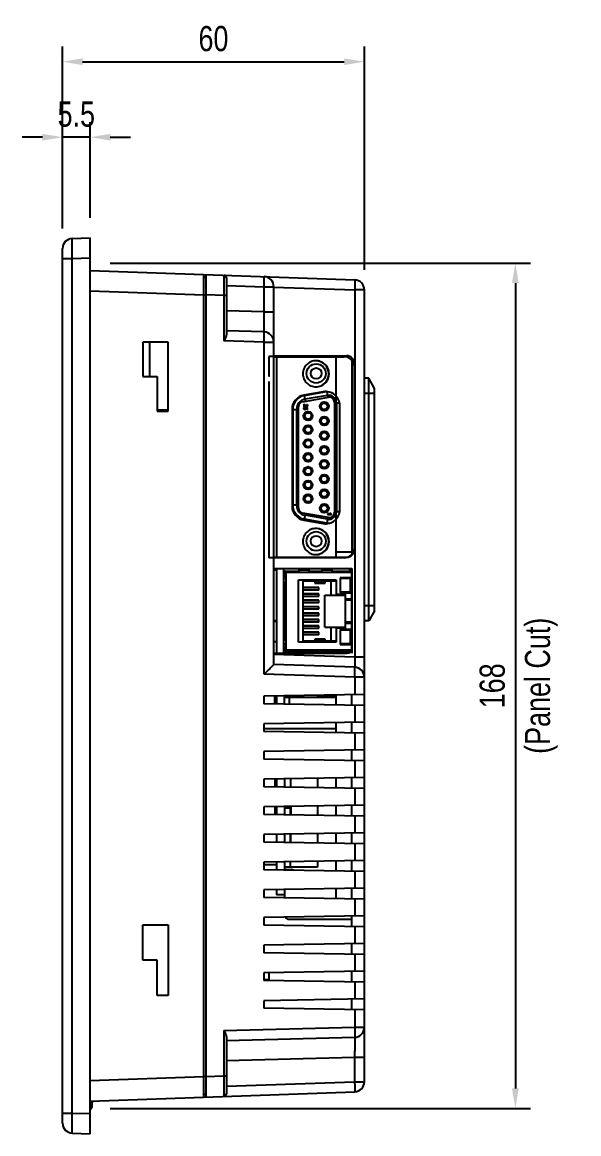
# Model space of a CAD drawing. Header units: millimetres. Extents: x -2 to 1186, y 0 to 841.
# Drawn here: x 583.5 to 694.1, y 322.2 to 543 of the extents above; entities that cross this region are included whole.
import ezdxf

# ---------------------------------------------------------------- set-up
doc = ezdxf.new("R2010")
doc.units = ezdxf.units.MM
doc.header["$LTSCALE"] = 65.395
doc.header["$PDMODE"] = 3
doc.header["$PDSIZE"] = 0.01
doc.layers.get('0').update_dxf_attribs({"linetype": 'CONTINUOUS'})
doc.layers.get('Defpoints').update_dxf_attribs({"linetype": 'CONTINUOUS'})
doc.layers.add('11_COMPONENTS', color=7, linetype='CONTINUOUS')
doc.styles.get("Standard").update_dxf_attribs({"font": 'NGULIM.TTF', "width": 0.8})
doc.dimstyles.get("Standard").update_dxf_attribs({"dimtxt": 5, "dimasz": 4, "dimexe": 3, "dimexo": 4, "dimgap": 2, "dimtad": 1, "dimdec": 3, "dimzin": 12, "dimdsep": 46, "dimtxsty": 'STANDARD', "dimcen": 0, "dimadec": 0, "dimazin": 1, "dimtp": 0.001, "dimtm": 0.001, "dimtfac": 1, "dimtdec": 3, "dimtofl": 0, "dimtmove": 0, "dimatfit": 3, "dimfxl": 1, "dimtolj": 1, "dimarcsym": 0})

# ---------------------------------------------------------------- blocks, each defined once
blk = doc.blocks.new('*D2')
at = {"color": 0, "lineweight": -2}
for p, q in [((601.02, 495.16), (684.52, 495.16)), ((681.52, 491.16), (681.52, 331.16)), ((601.02, 327.16), (684.52, 327.16))]:
    blk.add_line(p, q, dxfattribs=at)
at = {"color": 0}
for points in [[(680.85, 491.16), (682.19, 491.16), (681.52, 495.16)], [(680.85, 331.16), (682.19, 331.16), (681.52, 327.16)]]:
    blk.add_solid(points, dxfattribs=at)
at = {"layer": 'Defpoints', "color": 0}
for p in [(597.02, 495.16), (597.02, 327.16), (681.52, 327.16)]:
    blk.add_point(p, dxfattribs=at)
at = {"color": 0, "char_height": 5, "attachment_point": 5, "rotation": 90}
for s, insert in [('\\A1;(Panel Cut)', (686.67, 411.16)), ('\\A1;168', (676.95, 411.16))]:
    blk.add_mtext(s, dxfattribs=dict(at, insert=insert))
blk = doc.blocks.new('*D4')
at = {"color": 0, "lineweight": -2}
for p, q in [((591.52, 502.03), (591.52, 523.16)), ((597.02, 504.16), (597.02, 523.16)), ((587.52, 520.16), (583.52, 520.16)), ((601.02, 520.16), (605.02, 520.16))]:
    blk.add_line(p, q, dxfattribs=at)
at = {"color": 0}
for points in [[(587.52, 520.82), (587.52, 519.49), (591.52, 520.16)], [(601.02, 520.82), (601.02, 519.49), (597.02, 520.16)]]:
    blk.add_solid(points, dxfattribs=at)
at = {"layer": 'Defpoints', "color": 0}
for p in [(591.52, 520.16), (597.02, 500.16), (591.52, 498.03)]:
    blk.add_point(p, dxfattribs=at)
at = {"color": 0, "insert": (594.27, 524.72), "char_height": 5, "attachment_point": 5}
blk.add_mtext('\\A1;5.5', dxfattribs=at)
blk = doc.blocks.new('*D5')
at = {"color": 0, "lineweight": -2}
for p, q in [((591.52, 502.03), (591.52, 538.16)), ((651.52, 493.82), (651.52, 538.16)), ((595.52, 535.16), (647.52, 535.16))]:
    blk.add_line(p, q, dxfattribs=at)
at = {"color": 0}
for points in [[(595.52, 535.82), (595.52, 534.49), (591.52, 535.16)], [(647.52, 535.82), (647.52, 534.49), (651.52, 535.16)]]:
    blk.add_solid(points, dxfattribs=at)
at = {"layer": 'Defpoints', "color": 0}
for p in [(651.52, 535.16), (591.52, 498.03), (651.52, 489.82)]:
    blk.add_point(p, dxfattribs=at)
at = {"color": 0, "insert": (621.52, 539.72), "char_height": 5, "attachment_point": 5}
blk.add_mtext('\\A1;60', dxfattribs=at)
blk = doc.blocks.new('SDADS')
at = {"layer": '11_COMPONENTS', "color": 7, "linetype": 'Continuous'}
for p, q in [((11893.21, 78.96), (11892.23, 78.96)), ((11893.21, 78.88), (11907.21, 78.88)), ((11909.21, 40.94), (11909.21, 76.88)), ((11892.24, 73.96), (11892.24, 38.94)), ((11898.95, 69.96), (11904.06, 70.86)), ((11903.04, 71.92), (11899.14, 71.23)), ((11899.28, 71.18), (11903.68, 71.96)), ((11899.48, 70.05), (11899.28, 71.18)), ((11903.84, 71.21), (11899.41, 70.43)), ((11903.71, 71.95), (11903.91, 70.84)), ((11896.83, 68.48), (11896.83, 49.19)), ((11898.11, 48.84), (11898.11, 68.96)), ((11899.17, 69.44), (11899.17, 68.95)), ((11899.17, 68.95), (11899.27, 68.95)), ((11899.27, 68.95), (11899.27, 69.32)), ((11899.37, 68.85), (11899.38, 68.75)), ((11899.51, 68.74), (11899.52, 68.84)), ((11899.52, 68.84), (11899.9, 68.76)), ((11899.81, 68.69), (11899.62, 68.72)), ((11899.69, 69.33), (11899.7, 69.43)), ((11899.81, 68.69), (11899.81, 68.41)), ((11899.9, 68.41), (11899.9, 68.76)), ((11905.25, 69.86), (11905.25, 47.94)), ((11905.25, 69.71), (11906.27, 69.71)), ((11905.63, 69.71), (11905.63, 48.09)), ((11906.33, 48.51), (11906.33, 69.17)), ((11896.97, 68.43), (11896.97, 49.38)), ((11896.97, 68.43), (11898.11, 68.43)), ((11897.73, 68.43), (11897.73, 49.38)), ((11899.81, 68.41), (11899.9, 68.41)), ((11898.11, 49.38), (11896.97, 49.38)), ((11904.06, 46.94), (11898.95, 47.84)), ((11899.14, 46.44), (11903.04, 45.75)), ((11899.28, 46.63), (11899.48, 47.75)), ((11903.71, 45.84), (11899.28, 46.63)), ((11903.84, 46.59), (11899.41, 47.38)), ((11903.91, 46.97), (11903.71, 45.84)), ((11903.84, 46.59), (11904.11, 46.57)), ((11903.89, 47.65), (11903.89, 47.55)), ((11904.48, 47.65), (11903.89, 47.65)), ((11903.89, 47.55), (11904.65, 47.55)), ((11904.46, 47.82), (11904.37, 47.82)), ((11904.65, 47.55), (11904.65, 47.61)), ((11906.29, 48.09), (11905.25, 48.09)), ((11907.21, 38.94), (11892.24, 38.94)), ((11895.12, 36.76), (11895.12, 19.98)), ((11908.71, 36.76), (11895.12, 36.76)), ((11895.41, 36.28), (11898.2, 36.28)), ((11895.41, 35.39), (11895.41, 36.03)), ((11895.66, 35.39), (11895.41, 35.39)), ((11895.41, 35.38), (11895.66, 35.38)), ((11895.66, 20.41), (11895.66, 36.28)), ((11897.82, 36.02), (11895.66, 36.02)), ((11897.82, 36.05), (11897.82, 36.28)), ((11900.61, 36.05), (11897.82, 36.05)), ((11897.82, 36.02), (11897.82, 36.05)), ((11898.2, 36.76), (11898.2, 36.05)), ((11900.23, 36.46), (11898.2, 36.46)), ((11900.23, 36.05), (11900.23, 36.76)), ((11900.23, 36.28), (11902.77, 36.28)), ((11900.61, 36.28), (11900.61, 36.05)), ((11900.61, 36.05), (11900.61, 36.02)), ((11902.39, 36.02), (11900.61, 36.02)), ((11902.39, 36.05), (11902.39, 36.28)), ((11905.18, 36.05), (11902.39, 36.05)), ((11902.39, 36.02), (11902.39, 36.05)), ((11902.77, 36.76), (11902.77, 36.05)), ((11904.8, 36.46), (11902.77, 36.46)), ((11904.8, 36.05), (11904.8, 36.76)), ((11904.8, 36.28), (11908.71, 36.28)), ((11905.18, 36.28), (11905.18, 36.02)), ((11908.71, 36.02), (11905.18, 36.02)), ((11908.71, 36.83), (11908.71, 19.98)), ((11895.41, 34.87), (11895.66, 34.87)), ((11895.41, 22.63), (11895.41, 34.06)), ((11895.66, 34.06), (11895.41, 34.06)), ((11898.1, 22.15), (11898.1, 34.54)), ((11898.1, 34.54), (11905.59, 34.54)), ((11901.35, 34.3), (11898.94, 34.3)), ((11898.94, 34.3), (11898.94, 22.39)), ((11899.04, 33.04), (11899.04, 34.3)), ((11900.84, 34.3), (11900.84, 34.54)), ((11901.35, 34.54), (11901.35, 33.91)), ((11903.38, 34.21), (11901.35, 34.21)), ((11901.35, 33.94), (11903.38, 33.94)), ((11901.35, 33.91), (11903.38, 33.91)), ((11903.38, 33.91), (11903.38, 34.54)), ((11905.59, 34.3), (11903.38, 34.3)), ((11903.89, 34.54), (11903.89, 34.3)), ((11904.63, 31.49), (11904.63, 34.3)), ((11905.59, 34.54), (11905.59, 31.7)), ((11908.49, 34.96), (11906.4, 34.96)), ((11906.4, 34.96), (11906.4, 31.99)), ((11908.41, 34.81), (11906.4, 34.81)), ((11908.41, 31.99), (11908.41, 34.96)), ((11908.49, 31.99), (11908.49, 34.96)), ((11902.16, 32.99), (11898.94, 32.99)), ((11898.94, 32.59), (11902.16, 32.59)), ((11902.16, 31.72), (11898.94, 31.72)), ((11898.94, 31.32), (11902.16, 31.32)), ((11902.16, 33.04), (11899.04, 33.04)), ((11902.16, 32.53), (11899.04, 32.53)), ((11899.04, 31.77), (11899.04, 32.53)), ((11902.16, 31.77), (11899.04, 31.77)), ((11902.16, 31.26), (11899.04, 31.26)), ((11899.04, 30.5), (11899.04, 31.26)), ((11902.16, 32.53), (11902.16, 33.04)), ((11902.16, 31.26), (11902.16, 31.77)), ((11903.36, 31.49), (11907.45, 31.49)), ((11903.36, 25.19), (11903.36, 31.49)), ((11905.59, 31.7), (11907.45, 31.7)), ((11905.77, 31.7), (11905.77, 31.49)), ((11908.41, 32.13), (11906.4, 32.13)), ((11906.4, 31.99), (11908.49, 31.99)), ((11907.45, 24.99), (11907.45, 31.7)), ((11902.16, 30.45), (11898.94, 30.45)), ((11898.94, 30.05), (11902.16, 30.05)), ((11902.16, 29.18), (11898.94, 29.18)), ((11898.94, 28.78), (11902.16, 28.78)), ((11902.16, 30.5), (11899.04, 30.5)), ((11902.16, 29.99), (11899.04, 29.99)), ((11899.04, 29.23), (11899.04, 29.99)), ((11902.16, 29.23), (11899.04, 29.23)), ((11902.16, 28.72), (11899.04, 28.72)), ((11899.04, 27.96), (11899.04, 28.72)), ((11902.16, 29.99), (11902.16, 30.5)), ((11902.16, 28.72), (11902.16, 29.23)), ((11908.71, 30.74), (11907.45, 30.74)), ((11908.71, 30.5), (11907.45, 30.5)), ((11902.16, 27.91), (11898.94, 27.91)), ((11898.94, 27.51), (11902.16, 27.51)), ((11902.16, 26.64), (11898.94, 26.64)), ((11902.16, 27.96), (11899.04, 27.96)), ((11902.16, 27.45), (11899.04, 27.45)), ((11899.04, 26.69), (11899.04, 27.45)), ((11902.16, 26.69), (11899.04, 26.69)), ((11902.16, 27.45), (11902.16, 27.96)), ((11902.16, 26.18), (11902.16, 26.69)), ((11898.94, 26.24), (11902.16, 26.24)), ((11902.16, 25.37), (11898.94, 25.37)), ((11898.94, 24.97), (11902.16, 24.97)), ((11902.16, 26.18), (11899.04, 26.18)), ((11899.04, 25.42), (11899.04, 26.18)), ((11902.16, 25.42), (11899.04, 25.42)), ((11902.16, 24.91), (11899.04, 24.91)), ((11899.04, 24.15), (11899.04, 24.91)), ((11902.16, 24.91), (11902.16, 25.42)), ((11903.36, 25.19), (11907.45, 25.19)), ((11904.63, 22.39), (11904.63, 25.19)), ((11907.45, 24.99), (11905.59, 24.99)), ((11905.59, 24.99), (11905.59, 22.15)), ((11905.77, 25.19), (11905.77, 24.99)), ((11908.49, 24.7), (11906.4, 24.7)), ((11906.4, 24.7), (11906.4, 21.73)), ((11908.41, 24.55), (11906.4, 24.55)), ((11908.71, 26.18), (11907.45, 26.18)), ((11907.45, 25.94), (11908.71, 25.94)), ((11908.41, 21.73), (11908.41, 24.7)), ((11908.49, 21.73), (11908.49, 24.7)), ((11895.41, 22.63), (11895.66, 22.63)), ((11905.59, 22.15), (11898.1, 22.15)), ((11902.16, 24.1), (11898.94, 24.1)), ((11898.94, 23.7), (11902.16, 23.7)), ((11901.35, 22.39), (11898.94, 22.39)), ((11902.16, 24.15), (11899.04, 24.15)), ((11902.16, 23.64), (11899.04, 23.64)), ((11899.04, 22.39), (11899.04, 23.64)), ((11900.84, 22.15), (11900.84, 22.39)), ((11901.35, 22.78), (11903.38, 22.78)), ((11901.35, 22.78), (11901.35, 22.15)), ((11903.38, 22.75), (11901.35, 22.75)), ((11901.35, 22.47), (11903.38, 22.47)), ((11902.16, 23.64), (11902.16, 24.15)), ((11903.38, 22.15), (11903.38, 22.78)), ((11905.59, 22.39), (11903.38, 22.39)), ((11903.89, 22.39), (11903.89, 22.15)), ((11895.41, 21.82), (11895.66, 21.82)), ((11895.41, 21.31), (11895.66, 21.31)), ((11895.41, 21.29), (11895.66, 21.29)), ((11895.41, 20.66), (11895.41, 21.29)), ((11895.41, 20.41), (11898.2, 20.41)), ((11895.66, 20.67), (11897.82, 20.67)), ((11897.82, 20.41), (11897.82, 20.67)), ((11897.82, 20.63), (11900.61, 20.63)), ((11898.2, 20.63), (11898.2, 19.98)), ((11900.23, 20.22), (11898.2, 20.22)), ((11900.23, 19.98), (11900.23, 20.63)), ((11902.77, 20.41), (11900.23, 20.41)), ((11902.77, 20.11), (11900.23, 20.11)), ((11900.61, 20.67), (11902.39, 20.67)), ((11900.61, 20.67), (11900.61, 20.63)), ((11900.61, 20.63), (11900.61, 20.41)), ((11902.39, 20.63), (11902.39, 20.67)), ((11902.39, 20.63), (11905.18, 20.63)), ((11902.39, 20.41), (11902.39, 20.63)), ((11902.77, 20.63), (11902.77, 19.98)), ((11904.8, 20.22), (11902.77, 20.22)), ((11904.8, 19.98), (11904.8, 20.63)), ((11908.71, 20.41), (11904.8, 20.41)), ((11908.71, 20.11), (11904.8, 20.11)), ((11905.18, 20.67), (11908.71, 20.67)), ((11905.18, 20.41), (11905.18, 20.67)), ((11908.41, 21.87), (11906.4, 21.87)), ((11906.4, 21.73), (11908.49, 21.73))]:
    blk.add_line(p, q, dxfattribs=at)
at = {"layer": '11_COMPONENTS', "color": 4, "linetype": 'Continuous', "const_width": 0.0214}
for points in [[(11895.41, 36.03), (11895.41, 36.76)], [(11895.41, 34.06), (11895.41, 35.39)], [(11895.41, 21.29), (11895.41, 22.63)], [(11895.41, 19.98), (11895.41, 20.66)]]:
    blk.add_lwpolyline(points, dxfattribs=at)
at = {"layer": '11_COMPONENTS', "color": 7, "linetype": 'Continuous'}
for centre, radius in [((11901.62, 75.57), 1.91), ((11901.62, 75.57), 1.09), ((11903.22, 69.04), 0.889), ((11903.22, 69.04), 0.635), ((11900.02, 67.13), 0.889), ((11900.02, 67.13), 0.635), ((11903.22, 66.12), 0.889), ((11903.22, 66.12), 0.635), ((11900.02, 64.39), 0.889), ((11900.02, 64.39), 0.635), ((11903.22, 63.2), 0.889), ((11900.02, 61.65), 0.889), ((11900.02, 61.65), 0.635), ((11903.22, 63.2), 0.635), ((11900.02, 58.9), 0.889), ((11903.22, 60.27), 0.889), ((11903.22, 60.27), 0.635), ((11900.02, 58.9), 0.635), ((11903.22, 57.53), 0.889), ((11903.22, 57.53), 0.635), ((11900.02, 56.16), 0.889), ((11900.02, 56.16), 0.635), ((11903.22, 54.61), 0.889), ((11903.22, 54.61), 0.635), ((11900.02, 53.42), 0.889), ((11900.02, 53.42), 0.635), ((11900.02, 50.67), 0.889), ((11900.02, 50.67), 0.635), ((11903.22, 51.69), 0.889), ((11903.22, 51.69), 0.635), ((11903.22, 48.77), 0.889), ((11903.22, 48.77), 0.635), ((11901.62, 42.24), 1.91), ((11901.62, 42.24), 1.09)]:
    blk.add_circle(centre, radius, dxfattribs=at)
for centre, radius, start, end in [((11907.21, 76.88), 2, 0, 90), ((11899.63, 68.48), 2.8, 100, 180), ((11899.76, 68.43), 2.79, 100, 180), ((11903.53, 69.17), 2.8, 0, 100), ((11904.11, 69.71), 1.52, 0, 100), ((11904.23, 69.86), 1.02, 0, 100), ((11899.76, 68.43), 2.03, 100, 180), ((11899.13, 68.96), 1.02, 100, 180), ((11899.63, 49.19), 2.8, 180, 260), ((11899.76, 49.38), 2.79, 180, 260), ((11899.76, 49.38), 2.03, 180, 260), ((11899.13, 48.84), 1.02, 180, 260), ((11903.53, 48.51), 2.8, 260, 0), ((11904.11, 48.09), 1.52, 260, 0), ((11904.23, 47.94), 1.02, 260, 0), ((11904.11, 48.09), 2.29, 260, 276.1886), ((11907.21, 40.94), 2, 270, 0), ((11895.66, 36.03), 0.254, 90, 180), ((11895.66, 20.66), 0.254, 180, 270)]:
    blk.add_arc(centre, radius, start, end, dxfattribs=at)
for centre in [(11901.54, 75.5), (11901.54, 42.18)]:
    blk.add_ellipse(centre, major_axis=(-2.6, 0), ratio=0.999391, start_param=1.587996, end_param=4.695189, dxfattribs=at)
for points, knots in [([(11892.23, 78.96), (11892.23, 78.7), (11892.24, 78.19), (11892.24, 77.45), (11892.24, 76.77), (11892.24, 76.25), (11892.24, 75.88), (11892.24, 75.65), (11892.24, 75.44), (11892.24, 75.28), (11892.24, 75.15), (11892.24, 75.06), (11892.24, 75.01), (11892.24, 74.98), (11892.23, 74.97), (11892.23, 74.96), (11892.23, 74.96)], [0, 0, 0, 0, 0.195044, 0.382647, 0.555577, 0.707156, 0.773071, 0.831532, 0.881977, 0.923918, 0.956955, 0.980774, 0.989154, 0.995155, 0.998765, 1, 1, 1, 1]), ([(11901.58, 78.1), (11901.24, 78.1), (11900.56, 77.96), (11899.7, 77.38), (11899.12, 76.52), (11898.91, 75.5), (11899.12, 74.47), (11899.7, 73.61), (11900.56, 73.03), (11901.24, 72.9), (11901.58, 72.9)], [0, 0, 0, 0, 0.124968, 0.249951, 0.374965, 0.5, 0.625035, 0.750049, 0.875032, 1, 1, 1, 1]), ([(11901.58, 72.9), (11901.92, 72.9), (11902.6, 73.03), (11903.47, 73.61), (11904.04, 74.47), (11904.25, 75.5), (11904.04, 76.52), (11903.47, 77.38), (11902.6, 77.96), (11901.92, 78.1), (11901.58, 78.1)], [0, 0, 0, 0, 0.124968, 0.249951, 0.374965, 0.5, 0.625035, 0.750049, 0.875032, 1, 1, 1, 1]), ([(11899.16, 68.62), (11899.16, 68.63), (11899.16, 68.64), (11899.16, 68.67), (11899.17, 68.69), (11899.18, 68.71), (11899.18, 68.73), (11899.19, 68.75), (11899.21, 68.76), (11899.22, 68.78), (11899.23, 68.79), (11899.25, 68.81), (11899.27, 68.82), (11899.29, 68.83), (11899.31, 68.84), (11899.33, 68.84), (11899.35, 68.85), (11899.36, 68.85), (11899.37, 68.85)], [0, 0, 0, 0, 0.069298, 0.135561, 0.199671, 0.261716, 0.322662, 0.382907, 0.443032, 0.503501, 0.563724, 0.62398, 0.683629, 0.743848, 0.805192, 0.867649, 0.932778, 1, 1, 1, 1]), ([(11899.25, 68.43), (11899.24, 68.44), (11899.23, 68.45), (11899.21, 68.47), (11899.2, 68.49), (11899.18, 68.51), (11899.17, 68.54), (11899.17, 68.56), (11899.16, 68.59), (11899.16, 68.61), (11899.16, 68.62)], [0, 0, 0, 0, 0.127893, 0.251579, 0.372793, 0.492778, 0.61359, 0.737809, 0.86618, 1, 1, 1, 1]), ([(11899.17, 69.44), (11899.18, 69.44), (11899.19, 69.44), (11899.2, 69.44), (11899.22, 69.43), (11899.23, 69.43), (11899.24, 69.43)], [0, 0, 0, 0, 0.252643, 0.50444, 0.750407, 1, 1, 1, 1]), ([(11899.24, 69.43), (11899.25, 69.43), (11899.26, 69.42), (11899.29, 69.41), (11899.31, 69.39), (11899.33, 69.38), (11899.35, 69.36), (11899.36, 69.35), (11899.38, 69.34), (11899.39, 69.32), (11899.41, 69.31), (11899.42, 69.29), (11899.43, 69.28), (11899.44, 69.26), (11899.45, 69.26)], [0, 0, 0, 0, 0.100388, 0.204407, 0.310686, 0.422157, 0.480685, 0.543238, 0.6095, 0.679555, 0.753841, 0.831641, 0.913813, 1, 1, 1, 1]), ([(11899.38, 68.75), (11899.37, 68.75), (11899.36, 68.75), (11899.35, 68.75), (11899.34, 68.74), (11899.32, 68.74), (11899.31, 68.73), (11899.3, 68.73), (11899.29, 68.72), (11899.28, 68.71), (11899.27, 68.7), (11899.27, 68.69), (11899.26, 68.68), (11899.26, 68.67), (11899.25, 68.66), (11899.25, 68.65), (11899.25, 68.63), (11899.25, 68.62), (11899.25, 68.62)], [0, 0, 0, 0, 0.077361, 0.15048, 0.219977, 0.286681, 0.349678, 0.41068, 0.469427, 0.526756, 0.583142, 0.638824, 0.695263, 0.752696, 0.810849, 0.871356, 0.934436, 1, 1, 1, 1]), ([(11899.25, 68.62), (11899.25, 68.61), (11899.25, 68.6), (11899.25, 68.59), (11899.25, 68.57), (11899.26, 68.56), (11899.27, 68.54), (11899.27, 68.53), (11899.28, 68.52), (11899.29, 68.51), (11899.31, 68.5), (11899.32, 68.49), (11899.33, 68.48), (11899.35, 68.48), (11899.37, 68.47), (11899.38, 68.47), (11899.4, 68.47), (11899.41, 68.47), (11899.42, 68.47)], [0, 0, 0, 0, 0.065801, 0.128677, 0.188676, 0.247598, 0.304849, 0.361786, 0.419523, 0.478682, 0.53877, 0.598799, 0.660184, 0.722952, 0.787993, 0.855404, 0.926153, 1, 1, 1, 1]), ([(11899.4, 69.17), (11899.4, 69.18), (11899.39, 69.19), (11899.37, 69.21), (11899.36, 69.22), (11899.35, 69.24), (11899.34, 69.25), (11899.33, 69.26), (11899.32, 69.27), (11899.31, 69.28), (11899.29, 69.3), (11899.27, 69.31), (11899.27, 69.32)], [0, 0, 0, 0, 0.1242, 0.23683, 0.339495, 0.431254, 0.511455, 0.581223, 0.640495, 0.688308, 0.850333, 1, 1, 1, 1]), ([(11899.71, 68.96), (11899.7, 68.96), (11899.69, 68.96), (11899.66, 68.97), (11899.64, 68.97), (11899.62, 68.98), (11899.6, 68.99), (11899.58, 69), (11899.55, 69.02), (11899.53, 69.03), (11899.52, 69.05), (11899.5, 69.06), (11899.49, 69.07), (11899.47, 69.09), (11899.46, 69.11), (11899.44, 69.13), (11899.42, 69.15), (11899.41, 69.16), (11899.4, 69.17)], [0, 0, 0, 0, 0.057945, 0.116018, 0.174826, 0.234683, 0.296827, 0.364061, 0.436192, 0.51426, 0.556976, 0.604856, 0.657675, 0.715751, 0.77884, 0.847501, 0.921228, 1, 1, 1, 1]), ([(11899.42, 68.47), (11899.43, 68.47), (11899.44, 68.47), (11899.45, 68.47), (11899.47, 68.47), (11899.49, 68.48), (11899.5, 68.48), (11899.51, 68.49), (11899.53, 68.5), (11899.54, 68.51), (11899.55, 68.52), (11899.56, 68.53), (11899.56, 68.54), (11899.57, 68.55), (11899.57, 68.57), (11899.58, 68.58), (11899.58, 68.6), (11899.58, 68.61), (11899.58, 68.62)], [0, 0, 0, 0, 0.072866, 0.141887, 0.207453, 0.270438, 0.331641, 0.390108, 0.448069, 0.505503, 0.562488, 0.619084, 0.676416, 0.735452, 0.796241, 0.860406, 0.928305, 1, 1, 1, 1]), ([(11899.67, 68.59), (11899.67, 68.58), (11899.66, 68.57), (11899.66, 68.55), (11899.66, 68.53), (11899.65, 68.51), (11899.64, 68.49), (11899.63, 68.47), (11899.61, 68.45), (11899.6, 68.44), (11899.58, 68.42), (11899.56, 68.41), (11899.54, 68.4), (11899.52, 68.39), (11899.5, 68.38), (11899.48, 68.38), (11899.45, 68.37), (11899.43, 68.37), (11899.43, 68.37)], [0, 0, 0, 0, 0.061997, 0.122088, 0.181375, 0.239508, 0.297836, 0.35688, 0.417282, 0.47964, 0.5425, 0.604962, 0.666991, 0.730216, 0.794173, 0.860458, 0.928578, 1, 1, 1, 1]), ([(11899.45, 69.26), (11899.46, 69.25), (11899.47, 69.23), (11899.49, 69.2), (11899.52, 69.18), (11899.54, 69.16), (11899.55, 69.14), (11899.57, 69.12), (11899.59, 69.11), (11899.6, 69.1), (11899.62, 69.09), (11899.63, 69.08), (11899.64, 69.07), (11899.66, 69.07), (11899.67, 69.06), (11899.68, 69.06), (11899.69, 69.06), (11899.7, 69.06), (11899.71, 69.06)], [0, 0, 0, 0, 0.11141, 0.214526, 0.309417, 0.396087, 0.474284, 0.544374, 0.60642, 0.660582, 0.709794, 0.756451, 0.800767, 0.843168, 0.884295, 0.923885, 0.962359, 1, 1, 1, 1]), ([(11899.58, 68.62), (11899.58, 68.63), (11899.58, 68.64), (11899.58, 68.66), (11899.57, 68.68), (11899.56, 68.69), (11899.55, 68.71), (11899.54, 68.72), (11899.53, 68.73), (11899.52, 68.74), (11899.51, 68.74)], [0, 0, 0, 0, 0.14786, 0.283561, 0.412369, 0.534236, 0.652692, 0.768663, 0.883652, 1, 1, 1, 1]), ([(11899.62, 68.72), (11899.62, 68.72), (11899.63, 68.71), (11899.64, 68.69), (11899.65, 68.68), (11899.65, 68.66), (11899.66, 68.64), (11899.66, 68.63), (11899.67, 68.61), (11899.67, 68.6), (11899.67, 68.59)], [0, 0, 0, 0, 0.136729, 0.268515, 0.395529, 0.52, 0.640496, 0.761236, 0.880107, 1, 1, 1, 1]), ([(11899.83, 69.19), (11899.83, 69.2), (11899.83, 69.21), (11899.83, 69.22), (11899.82, 69.24), (11899.82, 69.25), (11899.81, 69.26), (11899.81, 69.28), (11899.8, 69.29), (11899.79, 69.3), (11899.78, 69.3), (11899.77, 69.31), (11899.76, 69.32), (11899.75, 69.32), (11899.74, 69.33), (11899.72, 69.33), (11899.71, 69.33), (11899.7, 69.33), (11899.69, 69.33)], [0, 0, 0, 0, 0.070696, 0.138358, 0.20337, 0.2657, 0.327256, 0.386512, 0.445858, 0.505173, 0.56378, 0.622343, 0.680824, 0.739795, 0.800801, 0.864239, 0.930631, 1, 1, 1, 1]), ([(11899.7, 69.43), (11899.71, 69.43), (11899.73, 69.43), (11899.75, 69.42), (11899.77, 69.42), (11899.79, 69.41), (11899.81, 69.4), (11899.83, 69.39), (11899.85, 69.37), (11899.86, 69.36), (11899.87, 69.34), (11899.88, 69.32), (11899.89, 69.31), (11899.9, 69.29), (11899.91, 69.26), (11899.91, 69.24), (11899.91, 69.22), (11899.91, 69.2), (11899.91, 69.19)], [0, 0, 0, 0, 0.070675, 0.137493, 0.201473, 0.262869, 0.32255, 0.380737, 0.43822, 0.495487, 0.553484, 0.611346, 0.670644, 0.731587, 0.794183, 0.859445, 0.928208, 1, 1, 1, 1]), ([(11899.91, 69.19), (11899.91, 69.18), (11899.91, 69.17), (11899.91, 69.14), (11899.9, 69.12), (11899.9, 69.1), (11899.89, 69.08), (11899.88, 69.06), (11899.87, 69.04), (11899.85, 69.02), (11899.84, 69.01), (11899.82, 69), (11899.81, 68.99), (11899.79, 68.98), (11899.77, 68.97), (11899.75, 68.97), (11899.73, 68.96), (11899.72, 68.96), (11899.71, 68.96)], [0, 0, 0, 0, 0.074712, 0.145539, 0.213339, 0.278615, 0.342094, 0.40389, 0.465063, 0.526577, 0.587328, 0.64638, 0.704345, 0.761672, 0.819418, 0.878039, 0.937796, 1, 1, 1, 1]), ([(11899.71, 69.06), (11899.71, 69.06), (11899.72, 69.06), (11899.73, 69.06), (11899.74, 69.06), (11899.75, 69.07), (11899.76, 69.07), (11899.77, 69.08), (11899.78, 69.09), (11899.79, 69.1), (11899.8, 69.11), (11899.81, 69.12), (11899.81, 69.13), (11899.82, 69.14), (11899.82, 69.15), (11899.83, 69.17), (11899.83, 69.18), (11899.83, 69.19), (11899.83, 69.19)], [0, 0, 0, 0, 0.061762, 0.121174, 0.179421, 0.236843, 0.294322, 0.353191, 0.412721, 0.474522, 0.537057, 0.599591, 0.662367, 0.725246, 0.790316, 0.857724, 0.927232, 1, 1, 1, 1]), ([(11899.43, 68.37), (11899.42, 68.37), (11899.4, 68.37), (11899.38, 68.38), (11899.35, 68.38), (11899.33, 68.39), (11899.31, 68.4), (11899.29, 68.41), (11899.27, 68.42), (11899.26, 68.43), (11899.25, 68.43)], [0, 0, 0, 0, 0.132462, 0.26165, 0.387547, 0.510782, 0.632675, 0.75466, 0.876523, 1, 1, 1, 1]), ([(11904.48, 47.65), (11904.47, 47.65), (11904.46, 47.67), (11904.44, 47.69), (11904.43, 47.71), (11904.41, 47.73), (11904.4, 47.76), (11904.39, 47.78), (11904.37, 47.8), (11904.37, 47.82), (11904.37, 47.82)], [0, 0, 0, 0, 0.11167, 0.232094, 0.362743, 0.502558, 0.641525, 0.771098, 0.890162, 1, 1, 1, 1]), ([(11904.46, 47.82), (11904.46, 47.81), (11904.47, 47.79), (11904.5, 47.75), (11904.52, 47.72), (11904.54, 47.69), (11904.57, 47.67), (11904.59, 47.65), (11904.62, 47.63), (11904.64, 47.62), (11904.65, 47.61)], [0, 0, 0, 0, 0.142657, 0.281169, 0.416977, 0.550852, 0.678364, 0.795032, 0.901998, 1, 1, 1, 1]), ([(11901.58, 44.78), (11901.24, 44.78), (11900.56, 44.64), (11899.7, 44.06), (11899.12, 43.2), (11898.91, 42.18), (11899.12, 41.15), (11899.7, 40.29), (11900.56, 39.71), (11901.24, 39.58), (11901.58, 39.58)], [0, 0, 0, 0, 0.124968, 0.249951, 0.374965, 0.5, 0.625035, 0.750049, 0.875032, 1, 1, 1, 1]), ([(11901.58, 39.58), (11901.92, 39.58), (11902.6, 39.71), (11903.47, 40.29), (11904.04, 41.15), (11904.25, 42.18), (11904.04, 43.2), (11903.47, 44.06), (11902.6, 44.64), (11901.92, 44.78), (11901.58, 44.78)], [0, 0, 0, 0, 0.124968, 0.249951, 0.374965, 0.5, 0.625035, 0.750049, 0.875032, 1, 1, 1, 1])]:
    blk.add_open_spline(points, degree=3, knots=knots, dxfattribs=at)

msp = doc.modelspace()

# ---------------------------------------------------------------- linework, layer by layer
for p, q in [((597.0206, 535.1573), (641.1421, 535.1573)), ((597.0206, 520.1573), (591.5206, 520.1573))]:
    msp.add_line(p, q)
at = {"layer": '11_COMPONENTS', "color": 7, "linetype": 'Continuous'}
for p, q in [((593.4508, 500.0326), (597.0206, 500.1573)), ((597.0206, 322.1573), (597.0206, 500.1573)), ((591.5206, 324.2807), (591.5206, 498.0338)), ((591.5206, 496.0351), (593.4508, 496.0351)), ((593.4508, 496.0351), (597.0206, 496.1597)), ((593.4508, 326.2795), (593.4508, 496.0351)), ((597.0206, 493.6573), (649.5905, 491.8215)), ((619.5906, 329.4454), (619.5906, 492.8691)), ((620.0907, 329.4629), (620.0907, 492.8517)), ((620.0907, 492.3035), (619.5906, 492.3236)), ((619.7326, 492.323), (619.6031, 492.33)), ((619.9996, 492.3085), (619.7326, 492.323)), ((619.7326, 492.323), (619.734, 492.3229)), ((619.734, 492.3229), (619.9996, 492.3085)), ((624.0907, 492.2291), (624.0907, 480.9618)), ((624.0907, 490.7126), (631.573, 490.4513)), ((631.573, 485.4606), (631.573, 490.4513)), ((631.573, 490.4513), (633.5207, 490.4513)), ((633.5207, 415.4061), (633.5207, 490.4513)), ((633.5207, 490.3839), (649.5905, 489.8227)), ((597.0206, 489.6597), (619.5906, 488.8716)), ((620.0907, 488.8017), (619.5906, 488.8017)), ((623.6081, 488.7313), (620.0907, 488.8541)), ((623.6081, 488.7313), (623.6081, 479.6716)), ((624.0907, 488.7313), (623.6081, 488.7313)), ((649.5905, 489.8227), (649.5905, 416.8449)), ((651.5207, 489.8227), (649.5905, 489.8227)), ((651.5207, 332.4918), (651.5207, 489.8227)), ((631.573, 485.4606), (624.0907, 485.6565)), ((631.573, 485.4606), (633.5207, 485.4606)), ((631.573, 481.4619), (624.0907, 481.6579)), ((607.5206, 479.4548), (607.5206, 472.5898)), ((612.5206, 479.4548), (607.5206, 479.4548)), ((608.7907, 479.4548), (608.7907, 472.5898)), ((612.5206, 465.7248), (612.5206, 479.4548)), ((631.5905, 479.4626), (623.6081, 479.6716)), ((631.5905, 413.4759), (631.5905, 479.4626)), ((631.5905, 479.4626), (633.5207, 479.4626)), ((633.5207, 476.7273), (648.0207, 476.7273)), ((634.0407, 476.7273), (634.0407, 436.7273)), ((645.9007, 436.7273), (645.9007, 476.7273)), ((649.0207, 476.3284), (649.0207, 437.1261)), ((649.5207, 475.2273), (649.5207, 438.2273)), ((607.5206, 472.5898), (610.3206, 472.5898)), ((610.3206, 472.5898), (610.3206, 465.7248)), ((652.4107, 472.2573), (651.5207, 472.2573)), ((652.4107, 424.0573), (652.4107, 472.2573)), ((653.5207, 470.2415), (652.4107, 472.2573)), ((653.5207, 469.2573), (651.5207, 469.2573)), ((653.5207, 426.073), (653.5207, 470.2415)), ((612.5206, 465.9073), (610.3206, 465.9073)), ((610.3206, 465.7248), (612.5206, 465.7248)), ((649.0207, 437.7273), (645.9007, 437.7273)), ((633.5207, 436.7273), (648.0207, 436.7273)), ((633.5207, 434.4823), (648.0207, 434.4823)), ((634.0407, 434.157), (633.5207, 434.157)), ((634.0407, 434.4823), (634.0407, 417.6323)), ((649.0207, 418.6323), (649.0207, 433.4823)), ((653.5207, 427.0573), (651.5207, 427.0573)), ((634.0407, 424.0576), (633.5207, 424.0576)), ((652.4107, 424.0573), (651.5207, 424.0573)), ((653.5207, 426.073), (652.4107, 424.0573)), ((634.0407, 423.9076), (633.5207, 423.9076)), ((633.5207, 419.9323), (634.0407, 419.9323)), ((633.5207, 417.6323), (648.0207, 417.6323)), ((649.5905, 416.8449), (633.5207, 417.4061)), ((649.5905, 414.8461), (633.5201, 415.4073)), ((651.5207, 416.8449), (649.5905, 416.8449)), ((649.5905, 412.8473), (631.5905, 413.4759)), ((651.5207, 412.8473), (649.5905, 412.8473)), ((649.5905, 412.8473), (649.5905, 409.4178)), ((651.5207, 409.4515), (631.5207, 409.1024)), ((631.5207, 409.1024), (631.5207, 407.6024)), ((633.7207, 407.564), (633.7207, 409.1408)), ((634.0407, 409.1464), (634.0407, 407.5584)), ((635.6207, 408.9073), (645.9007, 408.9073)), ((635.6207, 407.5309), (635.6207, 408.9073)), ((635.6407, 409.1743), (635.6407, 408.9073)), ((636.6207, 407.5134), (636.6207, 408.9073)), ((636.8207, 409.1949), (636.8207, 408.9073)), ((636.8673, 409.1958), (636.8676, 408.9075)), ((636.8684, 408.9075), (636.8681, 409.1958)), ((642.2207, 409.2892), (642.2207, 408.9073)), ((642.2207, 409.0151), (645.614, 409.1694)), ((645.614, 409.1694), (645.9007, 409.1824)), ((645.9007, 407.3514), (645.9007, 409.3534)), ((649.0207, 407.297), (649.0207, 409.4079)), ((651.5207, 407.2533), (631.5207, 407.6024)), ((649.5905, 407.287), (649.5905, 403.9178)), ((651.5207, 403.9515), (631.5207, 403.6024)), ((631.5207, 403.6024), (631.5207, 402.1024)), ((631.5207, 402.6573), (645.9007, 402.6573)), ((651.5207, 401.7533), (631.5207, 402.1024)), ((645.9007, 401.8514), (645.9007, 403.8534)), ((649.0207, 401.797), (649.0207, 403.9079)), ((649.5905, 401.787), (649.5905, 398.4178)), ((651.5207, 398.4515), (631.5207, 398.1024)), ((631.5207, 398.1024), (631.5207, 396.6024)), ((649.0207, 396.297), (649.0207, 398.4079)), ((651.5207, 396.2533), (631.5207, 396.6024)), ((649.5905, 396.287), (649.5905, 392.9178)), ((651.5207, 392.9515), (631.5207, 392.6024)), ((631.5207, 392.6024), (631.5207, 391.1024)), ((651.5207, 390.7533), (631.5207, 391.1024)), ((633.7207, 392.6408), (633.7207, 391.064)), ((634.0407, 392.6464), (634.0407, 391.0584)), ((635.6407, 392.6743), (635.6407, 391.0305)), ((636.8207, 392.6949), (636.8207, 391.0099)), ((642.2207, 392.7892), (642.2207, 390.9157)), ((645.9007, 390.8514), (645.9007, 392.8534)), ((649.0207, 390.797), (649.0207, 392.9079)), ((649.5905, 390.787), (649.5905, 387.4178)), ((651.5207, 387.4515), (631.5207, 387.1024)), ((631.5207, 387.1024), (631.5207, 385.6024)), ((633.7207, 387.1408), (633.7207, 385.564)), ((634.0407, 386.8368), (633.7207, 386.8368)), ((634.0407, 387.1464), (634.0407, 385.5584)), ((635.6407, 387.1743), (635.6407, 385.5305)), ((636.8207, 386.8368), (635.6407, 386.8368)), ((636.8207, 385.5099), (636.8207, 387.1949)), ((636.8693, 387.1958), (636.8678, 385.5091)), ((636.8686, 385.5091), (636.8701, 387.1418)), ((642.2207, 387.2892), (642.2207, 385.4157)), ((645.9007, 385.3514), (645.9007, 387.3534)), ((649.0207, 385.297), (649.0207, 387.4079)), ((651.5207, 385.2533), (631.5207, 385.6024)), ((649.5905, 385.287), (649.5905, 381.9178)), ((651.5207, 381.9515), (631.5207, 381.6024)), ((631.5207, 381.6024), (631.5207, 380.1024)), ((651.5207, 379.7533), (631.5207, 380.1024)), ((634.0407, 381.6464), (634.0407, 380.0584)), ((635.6407, 381.6743), (635.6407, 380.0305)), ((636.8207, 380.0099), (636.8207, 381.6949)), ((636.8643, 381.6957), (636.8628, 380.0092)), ((636.8635, 380.0092), (636.865, 381.6957)), ((642.2207, 381.7892), (642.2207, 379.9157)), ((645.9007, 379.8514), (645.9007, 381.8534)), ((649.0207, 379.797), (649.0207, 381.9079)), ((649.5905, 379.787), (649.5905, 376.4178)), ((651.5207, 376.4515), (631.5207, 376.1024)), ((631.5207, 376.1024), (631.5207, 374.6024)), ((631.5207, 375.6573), (634.0407, 375.6573)), ((634.0407, 376.1464), (634.0407, 374.5584)), ((635.6407, 376.1743), (635.6407, 374.5305)), ((636.8207, 375.1073), (636.8207, 376.1949)), ((642.2207, 376.2892), (642.2207, 375.1073)), ((645.9007, 374.3514), (645.9007, 376.3534)), ((649.0207, 374.297), (649.0207, 376.4079)), ((651.5207, 374.2533), (631.5207, 374.6024)), ((642.2207, 375.1073), (635.6407, 375.1073)), ((635.6407, 374.6573), (637.0407, 374.6573)), ((637.0407, 374.6573), (637.0407, 374.5061)), ((649.5905, 374.287), (649.5905, 370.9178)), ((651.5207, 370.9515), (631.5207, 370.6024)), ((631.5207, 370.6024), (631.5207, 369.1024)), ((651.5207, 368.7533), (631.5207, 369.1024)), ((634.0407, 370.6464), (634.0407, 369.6574)), ((635.6407, 369.6574), (634.0407, 369.6574)), ((635.6207, 369.6574), (635.6207, 369.0309)), ((635.6407, 370.6743), (635.6407, 369.6574)), ((645.9007, 368.8514), (645.9007, 370.8534)), ((649.0207, 368.797), (649.0207, 370.9079)), ((649.5905, 368.787), (649.5905, 365.4178)), ((651.5207, 365.4515), (631.5207, 365.1024)), ((631.5207, 365.1024), (631.5207, 363.6024)), ((636.6207, 364.7773), (649.0207, 364.7773)), ((649.0207, 363.297), (649.0207, 365.4079)), ((607.5206, 363.6573), (612.5206, 363.6573)), ((607.5206, 356.6573), (607.5206, 363.6573)), ((612.5206, 363.6573), (612.5206, 349.6573)), ((651.5207, 363.2533), (631.5207, 363.6024)), ((649.5905, 363.287), (649.5905, 359.9178)), ((651.5207, 359.9515), (631.5207, 359.6024)), ((631.5207, 359.6024), (631.5207, 358.1024)), ((651.5207, 357.7533), (631.5207, 358.1024)), ((649.0207, 357.797), (649.0207, 359.9079)), ((649.5905, 357.787), (649.5905, 354.4178)), ((610.3206, 356.6573), (607.5206, 356.6573)), ((610.3206, 349.6573), (610.3206, 356.6573)), ((651.5207, 354.4515), (631.5207, 354.1024)), ((631.5207, 354.1024), (631.5207, 352.6024)), ((632.5207, 354.1199), (632.5207, 352.585)), ((649.0207, 352.297), (649.0207, 354.4079)), ((631.5207, 352.8073), (632.5207, 352.8073)), ((651.5207, 352.2533), (631.5207, 352.6024)), ((649.5905, 352.287), (649.5905, 348.9178)), ((612.5206, 349.6573), (610.3206, 349.6573)), ((651.5207, 348.9515), (631.5207, 348.6024)), ((631.5207, 348.6024), (631.5207, 347.1024)), ((651.5207, 346.7533), (631.5207, 347.1024)), ((649.0207, 346.797), (649.0207, 348.9079)), ((649.5905, 346.787), (649.5905, 343.3245)), ((623.6081, 342.6441), (649.5905, 343.3245)), ((623.6081, 342.6441), (623.6081, 333.5833)), ((649.5905, 343.3245), (651.5207, 343.3245)), ((624.0907, 341.3539), (624.0907, 330.0854)), ((624.0907, 340.6579), (649.573, 341.3251)), ((649.573, 337.3265), (624.0907, 336.6592)), ((651.5207, 337.3265), (649.573, 337.3265)), ((649.573, 337.3265), (649.573, 332.4918)), ((620.0907, 333.5128), (619.5906, 333.5128)), ((623.6081, 333.5833), (620.0907, 333.4605)), ((624.0907, 333.5833), (623.6081, 333.5833)), ((619.5906, 333.443), (597.0206, 332.6548)), ((624.0907, 331.602), (649.573, 332.4918)), ((649.573, 332.4918), (651.5207, 332.4918)), ((597.0206, 328.6573), (649.5905, 330.4931)), ((620.0907, 330.011), (619.5906, 329.9909)), ((619.6027, 329.9845), (619.7326, 329.9916)), ((619.7326, 329.9916), (619.9996, 330.0061)), ((597.4206, 327.7623), (597.0174, 327.7623)), ((597.0479, 328.2623), (597.1206, 328.2623)), ((597.2539, 327.7623), (597.2539, 328.2678)), ((597.4206, 327.7623), (597.4206, 328.3128)), ((591.5206, 326.2795), (593.4508, 326.2795)), ((593.4508, 326.2795), (597.0206, 326.1548)), ((593.4508, 322.2819), (597.0206, 322.1573))]:
    msp.add_line(p, q, dxfattribs=at)
for centre, radius, start, end in [((593.5206, 498.0337), 2, 91.999886, 179.996746), ((623.5907, 492.2289), 0.5, 0.021947, 88.000766), ((631.5207, 490.4513), 2, 0, 88), ((649.5207, 489.8227), 2, 0, 88), ((631.5207, 479.4626), 2, 359.999896, 88.499997), ((648.0207, 475.2273), 1.5, 0, 90), ((648.0207, 438.2273), 1.5, 270, 0), ((648.0207, 433.4823), 1, 0, 90), ((648.0207, 418.6323), 1, 270, 0), ((649.5207, 412.8473), 2, 0, 88), ((637.0407, 374.1573), 0.5, 43.46635, 90), ((636.6207, 365.7773), 1, 217.557522, 270), ((649.5207, 343.3245), 2, 271.5, 0.000148), ((649.5207, 332.4918), 2, 272, 0), ((623.5907, 330.0854), 0.5, 272, 0), ((596.4206, 327.7623), 1, 307.584036, 0), ((598.2776, 328.2688), 1.2292, 165.412226, 170.786632), ((598.2342, 328.2801), 1.1844, 161.269248, 165.412936), ((598.3632, 328.2625), 1.2426, 170.526364, 180.010949), ((597.1235, 329.8295), 1.5673, 269.895051, 272.362883), ((598.3284, 328.2679), 1.2074, 166.069209, 170.505719), ((598.2911, 328.2774), 1.1689, 160.732985, 166.082441), ((597.1182, 329.8655), 1.6034, 272.498202, 274.856189), ((598.4412, 328.2924), 1.1875, 171.298925, 181.183813), ((598.3865, 328.301), 1.1321, 161.106796, 171.310788), ((598.4206, 328.3128), 1, 158.85003, 180), ((593.5206, 324.2808), 2, 180.003254, 268.000114)]:
    msp.add_arc(centre, radius, start, end, dxfattribs=at)
for points, knots in [([(593.4508, 496.0351), (593.4463, 496.2947), (593.4383, 496.8045), (593.4292, 497.5447), (593.4235, 498.227), (593.4214, 498.8247), (593.4225, 499.2599), (593.4259, 499.5483), (593.4285, 499.7167), (593.4337, 499.8455), (593.4351, 499.9477), (593.4455, 499.9931), (593.4439, 500.0324), (593.4508, 500.0326)], [0, 0, 0, 0, 0.19480877, 0.38248622, 0.55522693, 0.7066277, 0.83096562, 0.88139227, 0.92336491, 0.95645979, 0.98033738, 0.99484995, 1, 1, 1, 1]), ([(623.6081, 492.7288), (623.6146, 492.7289), (623.6027, 492.6876), (623.6163, 492.6452), (623.6104, 492.5417), (623.6145, 492.4137), (623.6141, 492.2451), (623.6154, 491.9569), (623.6154, 491.5216), (623.615, 490.9238), (623.6135, 490.2413), (623.6113, 489.501), (623.6093, 488.991), (623.6081, 488.7313)], [0, 0, 0, 0, 0.00485111, 0.01926345, 0.04309184, 0.07615954, 0.11811907, 0.16854682, 0.29293231, 0.44442561, 0.61728273, 0.80508087, 1, 1, 1, 1]), ([(631.573, 490.4513), (631.5819, 490.7061), (631.5933, 491.0764), (631.6028, 491.5465), (631.6083, 491.8475), (631.6058, 492.0869), (631.6124, 492.2838), (631.5926, 492.3703), (631.6037, 492.4496), (631.5905, 492.4501)], [0, 0, 0, 0, 0.38233484, 0.55511596, 0.70643804, 0.8306268, 0.92310761, 0.98009224, 1, 1, 1, 1]), ([(649.5905, 491.8215), (649.6041, 491.821), (649.5998, 491.743), (649.6181, 491.6545), (649.6166, 491.4584), (649.6206, 491.2186), (649.6176, 490.9177), (649.6101, 490.4476), (649.5994, 490.0774), (649.5905, 489.8227)], [0, 0, 0, 0, 0.02039213, 0.07749328, 0.16998412, 0.29412791, 0.44537, 0.61801631, 1, 1, 1, 1]), ([(631.573, 481.4619), (631.5796, 481.4618), (631.5751, 481.5022), (631.5861, 481.5455), (631.5853, 481.6483), (631.59, 481.7765), (631.5916, 481.9449), (631.5944, 482.2333), (631.5951, 482.6688), (631.5936, 483.2671), (631.5893, 483.9499), (631.5825, 484.6905), (631.5764, 485.2006), (631.573, 485.4606)], [0, 0, 0, 0, 0.00492715, 0.01931376, 0.04311978, 0.0761428, 0.11806513, 0.16849886, 0.2928625, 0.44444281, 0.61738478, 0.80497366, 1, 1, 1, 1]), ([(631.5905, 479.4626), (631.5971, 479.7175), (631.6046, 480.0879), (631.608, 480.5581), (631.6084, 480.8592), (631.6024, 481.099), (631.6021, 481.2951), (631.583, 481.3835), (631.5866, 481.4616), (631.573, 481.4619)], [0, 0, 0, 0, 0.38201632, 0.55466484, 0.70588641, 0.83001949, 0.92250822, 0.97960936, 1, 1, 1, 1]), ([(624.0907, 480.9618), (624.0907, 480.7466), (623.9211, 480.2995), (623.7192, 479.8911), (623.6081, 479.6716)], [0, 0, 0, 0, 0.46671781, 1, 1, 1, 1]), ([(633.5207, 415.4061), (633.5207, 415.3979), (633.4965, 415.3766), (633.4634, 415.3317), (633.3988, 415.266), (633.2811, 415.1414), (633.0946, 414.9531), (632.8397, 414.6976), (632.5516, 414.4127), (632.1327, 414.0015), (631.8097, 413.6877), (631.5905, 413.4759)], [0, 0, 0, 0, 0.00905819, 0.0309292, 0.06455676, 0.10839526, 0.22014009, 0.35508425, 0.5052327, 0.66513274, 1, 1, 1, 1]), ([(649.5905, 416.8449), (649.5994, 416.5899), (649.6101, 416.2191), (649.6176, 415.7485), (649.6206, 415.447), (649.6167, 415.2076), (649.6178, 415.0107), (649.6003, 414.9247), (649.6037, 414.8456), (649.5905, 414.8461)], [0, 0, 0, 0, 0.3824799, 0.5553612, 0.70686577, 0.83111437, 0.92333453, 0.98011227, 1, 1, 1, 1]), ([(649.5905, 412.8473), (649.5994, 413.102), (649.6101, 413.4723), (649.6176, 413.9424), (649.6206, 414.2433), (649.6166, 414.483), (649.6181, 414.6791), (649.5998, 414.7676), (649.6041, 414.8456), (649.5905, 414.8461)], [0, 0, 0, 0, 0.3820394, 0.55468787, 0.70590509, 0.83003191, 0.92251446, 0.97961121, 1, 1, 1, 1]), ([(623.6081, 342.6441), (623.7192, 342.4247), (623.9211, 342.0162), (624.0907, 341.5691), (624.0907, 341.3539)], [0, 0, 0, 0, 0.53328219, 1, 1, 1, 1]), ([(649.5905, 343.3245), (649.5971, 343.0696), (649.6046, 342.6991), (649.608, 342.2289), (649.6084, 341.9279), (649.6024, 341.6881), (649.6021, 341.4919), (649.5831, 341.4036), (649.5866, 341.3255), (649.573, 341.3251)], [0, 0, 0, 0, 0.38203265, 0.55469264, 0.70591957, 0.83004878, 0.92253366, 0.97962336, 1, 1, 1, 1]), ([(649.573, 341.3251), (649.5796, 341.3253), (649.5751, 341.2849), (649.5861, 341.2416), (649.5853, 341.1388), (649.59, 341.0106), (649.5916, 340.8422), (649.5944, 340.5539), (649.5951, 340.1184), (649.5936, 339.5201), (649.5893, 338.8373), (649.5825, 338.0966), (649.5764, 337.5865), (649.573, 337.3265)], [0, 0, 0, 0, 0.00492617, 0.01931194, 0.04311599, 0.07613671, 0.11805643, 0.16848709, 0.29284576, 0.44442396, 0.61736639, 0.80496096, 1, 1, 1, 1]), ([(623.6081, 333.5833), (623.6093, 333.3236), (623.6113, 332.8136), (623.6135, 332.0732), (623.615, 331.3907), (623.6154, 330.7929), (623.6154, 330.3577), (623.6141, 330.0694), (623.6145, 329.901), (623.6104, 329.7727), (623.6163, 329.6697), (623.6027, 329.6265), (623.6146, 329.586), (623.6081, 329.5857)], [0, 0, 0, 0, 0.19491917, 0.38271792, 0.5555755, 0.70706772, 0.83145464, 0.88188441, 0.9238439, 0.95690686, 0.98072674, 0.99513604, 1, 1, 1, 1]), ([(649.573, 332.4918), (649.5819, 332.237), (649.5933, 331.8667), (649.6028, 331.3966), (649.6083, 331.0955), (649.6058, 330.8562), (649.6124, 330.6593), (649.5926, 330.5728), (649.6037, 330.4935), (649.5905, 330.4931)], [0, 0, 0, 0, 0.3823515, 0.55514413, 0.70647149, 0.8306563, 0.92313325, 0.98010649, 1, 1, 1, 1]), ([(597.2539, 328.2678), (597.278, 328.2711), (597.3188, 328.277), (597.3739, 328.2988), (597.3991, 328.2983), (597.4197, 328.3166), (597.4206, 328.3128)], [0, 0, 0, 0, 0.42150937, 0.73650138, 0.93284404, 1, 1, 1, 1]), ([(593.4508, 322.2819), (593.444, 322.2821), (593.4455, 322.3216), (593.4351, 322.3668), (593.4337, 322.4691), (593.4285, 322.5979), (593.4259, 322.7663), (593.4225, 323.0547), (593.4214, 323.4898), (593.4235, 324.0875), (593.4292, 324.7699), (593.4383, 325.51), (593.4463, 326.0198), (593.4508, 326.2795)], [0, 0, 0, 0, 0.00513816, 0.01965305, 0.04353811, 0.0766366, 0.11860778, 0.1690313, 0.29336624, 0.4447672, 0.61750935, 0.80518995, 1, 1, 1, 1])]:
    msp.add_open_spline(points, degree=3, knots=knots, dxfattribs=at)
for points in [[(597.023, 327.0713), (597.0961, 327.1631), (597.1528, 327.2697), (597.1909, 327.3807)], [(597.1909, 327.3807), (597.2328, 327.5026), (597.2539, 327.6334), (597.2539, 327.7623)]]:
    msp.add_open_spline(points, degree=3, dxfattribs=at)

# ---------------------------------------------------------------- block references
at = {"color": 0}
msp.add_blockref('SDADS', (-11259.6849, 397.6519), dxfattribs=at)

# ---------------------------------------------------------------- dimensions: what is measured, and where the dimension line sits
dim = msp.add_linear_dim(base=(651.5207, 535.1573), p1=(591.5206, 498.0338), p2=(651.5207, 489.8227), dimstyle='STANDARD')
dim.commit()
dim.dimension.update_dxf_attribs({"geometry": '*D5', "text_midpoint": (621.5206, 539.7205)})
dim = msp.add_linear_dim(base=(591.5206, 520.1573), p1=(597.0206, 500.1573), p2=(591.5206, 498.0338), dimstyle='STANDARD')
dim.commit()
dim.dimension.update_dxf_attribs({"geometry": '*D4', "text_midpoint": (594.2706, 520.1573), "dimtype": 160})
dim = msp.add_linear_dim(base=(681.5207, 327.1573), p1=(597.0206, 495.1573), p2=(597.0206, 327.1573), angle=90, text='<>\\X(Panel Cut)', dimstyle='STANDARD')
dim.commit()
dim.dimension.update_dxf_attribs({"geometry": '*D2', "text_midpoint": (681.5207, 411.1573)})

doc.saveas('drawing.dxf')
